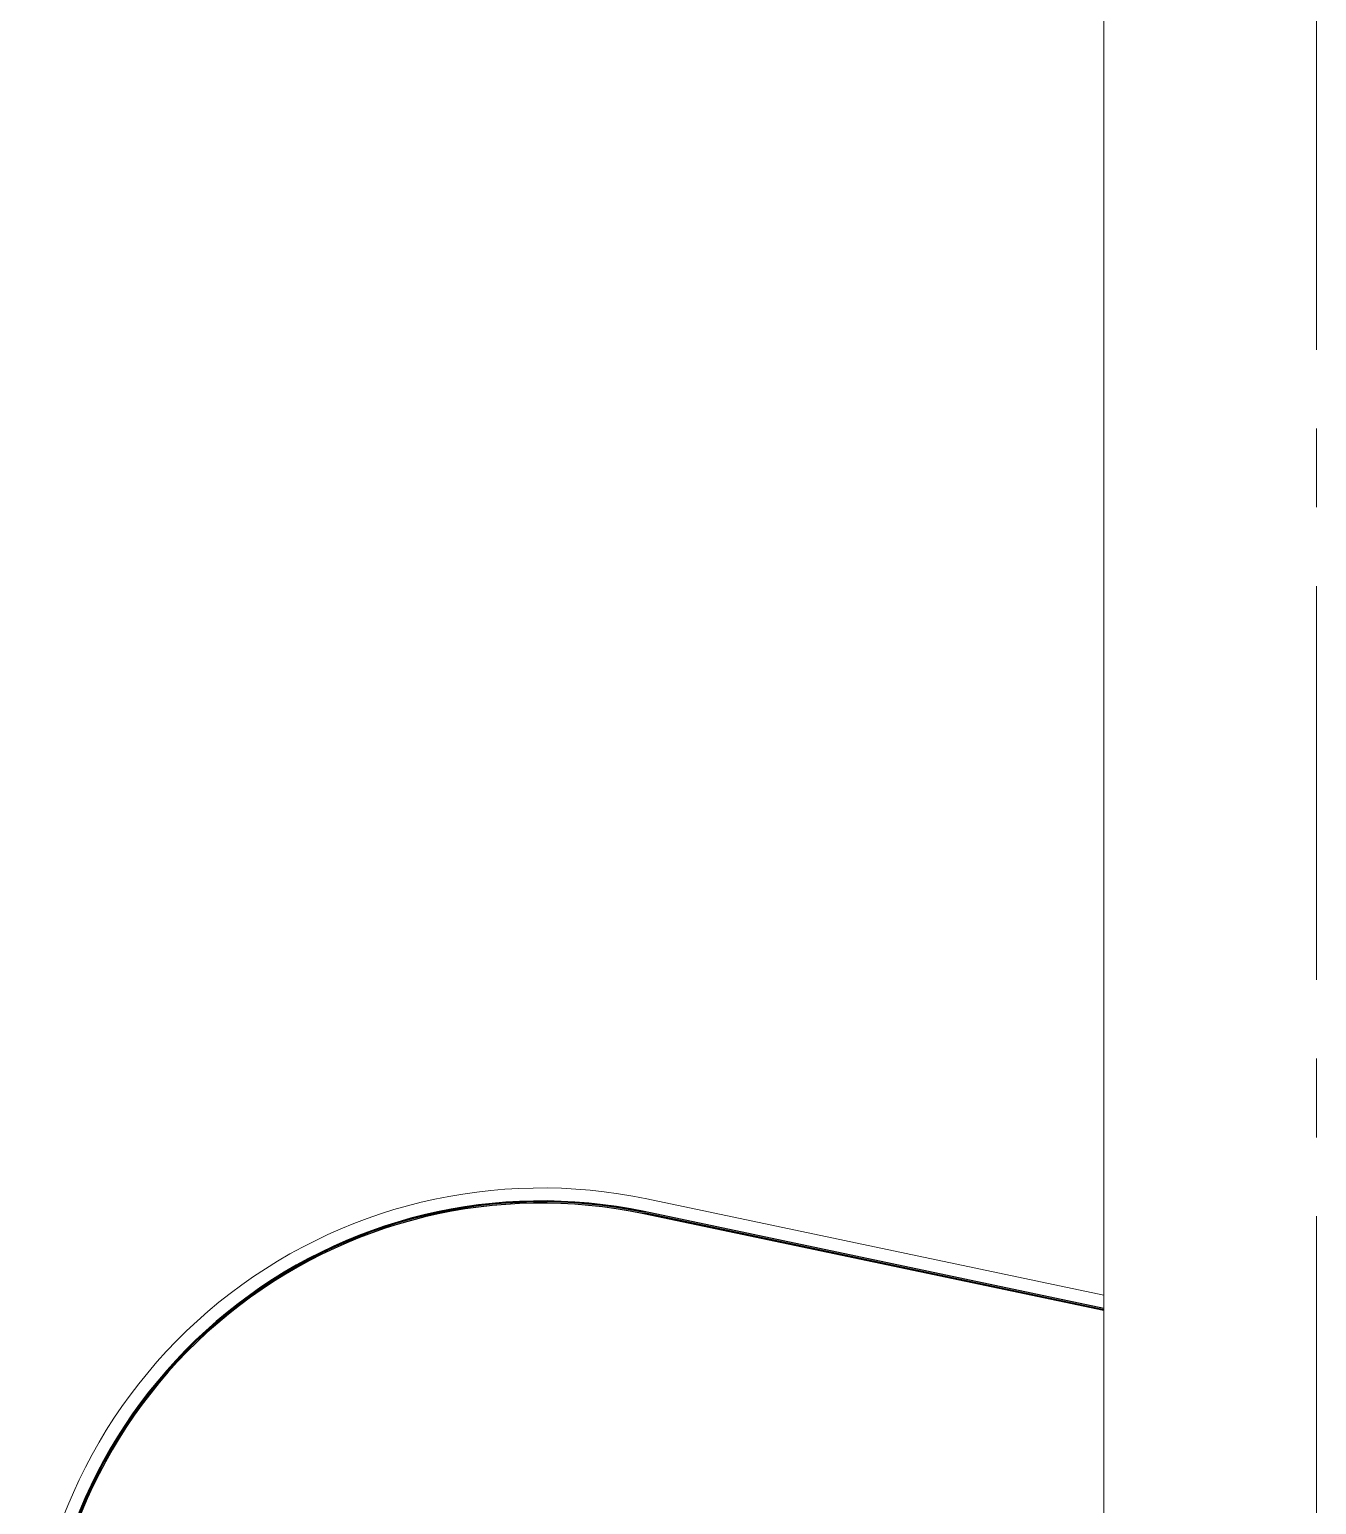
# Model space of a CAD drawing. Header units: millimetres. Extents: x 100 to 940, y 100 to 694.
# Drawn here: x 317.279 to 321.365, y 158.592 to 163.274 of the extents above; entities that cross this region are included whole.
import ezdxf

# ---------------------------------------------------------------- set-up
doc = ezdxf.new("R2010")
doc.units = ezdxf.units.MM
doc.linetypes.add('CENTER', pattern=[2, 1.25, -0.25, 0.25, -0.25])
doc.layers.add('CL', color=1, linetype='CENTER', lineweight=9)
doc.layers.add('OUTLINE', color=6, linetype='Continuous', lineweight=9)

msp = doc.modelspace()

# ---------------------------------------------------------------- linework, layer by layer
at = {"color": 9, "linetype": 'Continuous'}
for p, q in [((320.6896, 159.2076), (319.229, 159.5151)), ((319.2298, 159.519), (320.6896, 159.2116)), ((320.6896, 159.2146), (319.2304, 159.5218))]:
    msp.add_line(p, q, dxfattribs=at)
for radius in [1.5837, 1.5808, 1.5769]:
    msp.add_arc((318.9041, 157.9721), radius, 78.1099, 180, dxfattribs=at)
at = {"layer": 'CL', "color": 1, "linetype": 'CENTER'}
msp.add_line((321.3646, 156.2577), (321.3646, 275.4991), dxfattribs=at)
at = {"layer": 'OUTLINE'}
for p, q in [((320.6896, 157.3596), (320.6896, 271.7721)), ((320.6896, 159.2568), (319.2389, 159.5622))]:
    msp.add_line(p, q, dxfattribs=at)
msp.add_arc((318.9041, 157.9721), 1.625, 78.1099, 180, dxfattribs=at)

doc.saveas('drawing.dxf')
